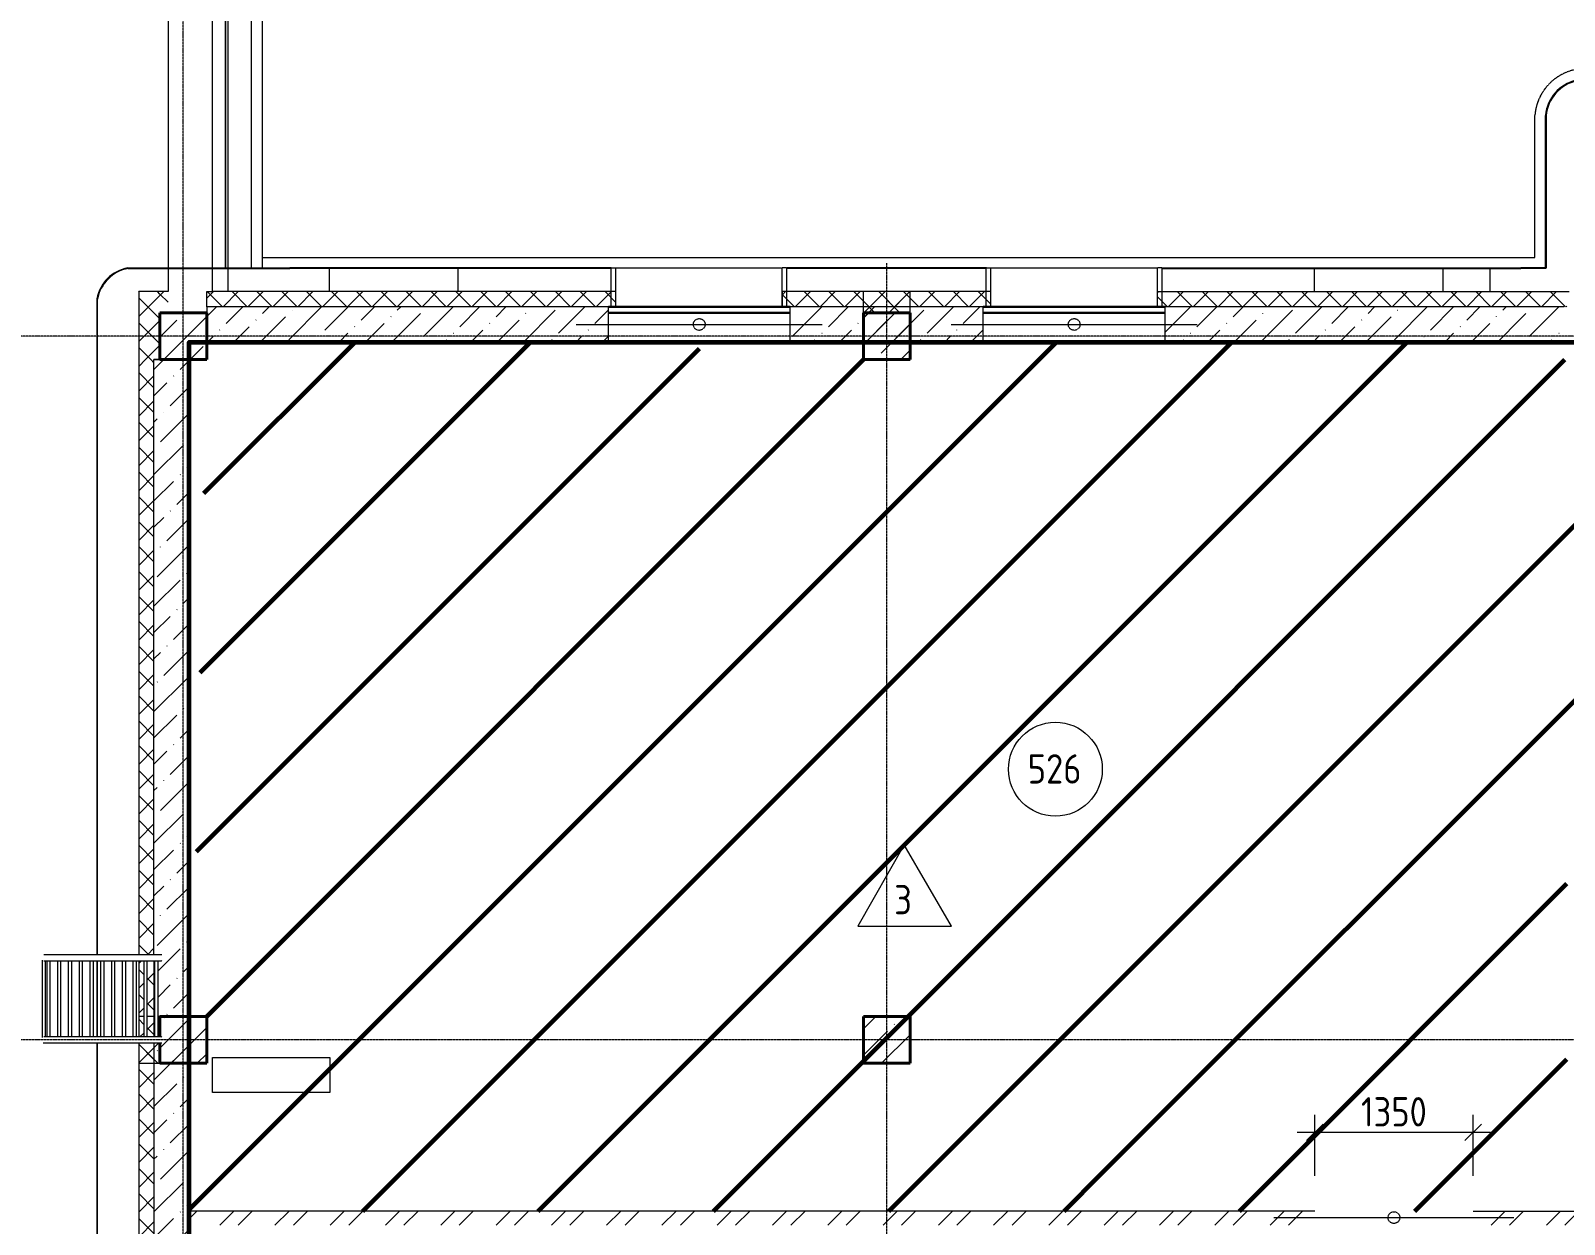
# Model space of a CAD drawing. Header units: millimetres. Extents: x -56773 to 323062, y -262288 to 76460.
# Drawn here: x -4492 to 8587, y -248481 to -238304 of the extents above; entities that cross this region are included whole.
import ezdxf

# ---------------------------------------------------------------- set-up
doc = ezdxf.new("R2010")
doc.units = ezdxf.units.MM
doc.linetypes.add('ADSK_Линия сетки', pattern=[25, 20, -2.5, 0, -2.5])
doc.linetypes.add('ADSK_Невидимые', pattern=[5, 3, -2])
for name, color, linetype, lineweight in [('1.1)Стяжка керамзит  2 этаж', 5, 'Continuous', 60), ('3.1 Штукатурка внешн стен', 5, 'Continuous', 60), ('_ Окна', 7, 'Continuous', 18), ('Марки помещений', 7, 'Continuous', 20), ('Несущие колонны', 7, 'Continuous', 18), ('Обобщенные модели', 7, 'ADSK_Невидимые', 18), ('Оборудование', 7, 'Continuous', 18), ('Окна', 7, 'Continuous', 9), ('Оси', 7, 'Continuous', 9), ('Панели витража', 7, 'Continuous', 9), ('Перекрытие', 7, 'Continuous', 18), ('Размеры', 7, 'Continuous', 9), ('Стены внутренние', 7, 'Continuous', 18), ('Стены наружные', 7, 'Continuous', 18), ('Стены несущие', 7, 'Continuous', 30), ('Стены отделка', 7, 'Continuous', 30), ('Стены штриховка', 7, 'Continuous', 9)]:
    doc.layers.add(name, color=color, linetype=linetype, lineweight=lineweight)
doc.styles.add('GOST Common_2', font='', dxfattribs={"width": 0.9, "height": 250})
doc.styles.get('GOST Common_2').set_extended_font_data('GOST Common')
doc.dimstyles.new('ADSK_Основной', dxfattribs={"dimscale": 304.8, "dimtxt": 251.428749, "dimasz": 0.463911, "dimexe": 0.492126, "dimexo": 0.984252, "dimgap": 0.164042, "dimtad": 1, "dimdec": 3, "dimrnd": 0.001, "dimdsep": 46, "dimtxsty": 'GOST Common_2', "dimblk1": 'OBLIQUE', "dimblk2": 'OBLIQUE', "dimsah": 1, "dimcen": 0.09, "dimdle": 0.492126, "dimazin": 2, "dimtfac": 1, "dimtdec": 4, "dimtix": 1, "dimtmove": 0, "dimatfit": 3, "dimfxl": 1, "dimtvp": 1, "dimtolj": 1, "dimtzin": 0, "dimlwd": 20, "dimlwe": 20, "dimarcsym": 2})
pattern_1 = [(45, (9.36, -250313.7), (-224.506, 224.506), []), (45, (233.87, -250313.7), (-224.506, 224.506), [396.875, -79.375, 3.353, -76.022])]
pattern_2 = [(45, (9.36, -250313.7), (-106.066, 106.066), []), (135, (9.36, -250313.7), (-106.066, -106.066), [])]
pattern_3 = [(45, (9.36, -250313.7), (84.1895, 308.696), [396.875, -79.375, 3.353, -76.022])]

# ---------------------------------------------------------------- blocks, each defined once
blk = doc.blocks.new('ADSK_КолоннаЖБ_Прямоугольная - 400x400 мм-V1-Маркировочный 5-й')
at = {"layer": 'Несущие колонны', "lineweight": 40}
for p, q in [((-200, 200), (-25, 200)), ((-200, -200), (-200, 200)), ((25, 200), (200, 200)), ((200, 200), (200, -200)), ((200, -200), (-200, -200))]:
    blk.add_line(p, q, dxfattribs=at)
blk = doc.blocks.new('ADSK_КолоннаЖБ_Прямоугольная - 400x400 мм-1807143-Маркировочный 5-й')
at = {"layer": 'Несущие колонны', "lineweight": 40}
for p, q in [((-200, 200), (200, 200)), ((-200, -200), (-200, 200)), ((200, 200), (200, -200)), ((200, -200), (-200, -200))]:
    blk.add_line(p, q, dxfattribs=at)
blk = doc.blocks.new('Системная панель - 1_Алюминиевая панель RAL 1013-3095988-Маркировочный 5-й')
at = {"layer": 'Панели витража', "lineweight": 18}
for p, q in [((-1248, 2), (-8498, 2)), ((-8498, 2), (-8498, -2)), ((-1248, -2), (-1248, 2)), ((2157, 2), (102, 2)), ((102, 2), (102, -2)), ((2857, 2), (2207, 2)), ((8498, 2), (2907, 2)), ((8498, -2), (8498, 2)), ((-8498, -2), (-1248, -2)), ((102, -2), (2157, -2)), ((2207, -2), (2857, -2)), ((2907, -2), (8498, -2))]:
    blk.add_line(p, q, dxfattribs=at)
blk = doc.blocks.new('Системная панель - 1_Алюминиевая панель RAL 1013-3049188-Маркировочный 5-й')
at = {"layer": 'Панели витража', "true_color": 0x808080}
h = blk.add_hatch(dxfattribs=at)
h.set_pattern_fill('FP_15', color=8, style=0, pattern_type=2)
h.set_pattern_definition([(270, (-1174.1, 0), (150, 9e-15), [])])
h.paths.add_polyline_path([(-424, -2), (-424, 2), (-429, 2), (-429, -2)])
h = blk.add_hatch(dxfattribs=at)
h.set_pattern_fill('FP_14', color=8, style=0, pattern_type=2)
h.set_pattern_definition([(270, (2025.9, 0), (150, 9e-15), [])])
h.paths.add_polyline_path([(2776, -2), (2776, 2), (2771, 2), (2771, -2)])
at = {"layer": 'Панели витража', "lineweight": 18}
for p, q in [((-6046, 2), (-4666, 2)), ((-6046, -2), (-6046, 2)), ((-1924, 2), (-4666, 2)), ((-1924, -2), (-1924, 2)), ((1276, 2), (-424, 2)), ((-424, -2), (-424, 2)), ((1276, -2), (1276, 2)), ((2776, 2), (5834, 2)), ((2776, -2), (2776, 2)), ((6046, 2), (5834, 2)), ((6046, -2), (6046, 2)), ((-6046, -2), (-4666, -2)), ((-1924, -2), (-4666, -2)), ((1276, -2), (-424, -2)), ((2776, -2), (5834, -2)), ((6046, -2), (5834, -2))]:
    blk.add_line(p, q, dxfattribs=at)
at = {"layer": 'Панели витража'}
for p, q in [((-429, 2), (-424, 2)), ((2771, 2), (2776, 2)), ((-424, -2), (-429, -2)), ((2776, -2), (2771, -2))]:
    blk.add_line(p, q, dxfattribs=at)
blk = doc.blocks.new('Системная панель - 1_Стемалит RAL 7016-1458622-Маркировочный 5-й')
at = {"layer": 'Панели витража', "lineweight": 18}
for p, q in [((7091.25, 2.5), (-7091.25, 2.5)), ((-7091.25, 2.5), (-7091.25, -2.5)), ((7091.25, -2.5), (7091.25, 2.5)), ((-7091.25, -2.5), (7091.25, -2.5))]:
    blk.add_line(p, q, dxfattribs=at)
blk = doc.blocks.new('Обобщенные модели 10 - Обобщенные модели 10-1218172-Маркировочный 5-й')
at = {"layer": 'Обобщенные модели'}
for p, q in [((-1955, 9982), (-1955, 9785)), ((-855, 9785), (-855, 9982)), ((445, 9987), (485, 9987)), ((445, 9987), (445, 9654)), ((485, 9987), (1905, 9987)), ((485, 9987), (485, 9654)), ((1945, 9987), (1905, 9987)), ((1905, 9987), (1905, 9654)), ((1945, 9987), (1945, 9654)), ((3645, 9987), (3685, 9987)), ((3645, 9987), (3645, 9654)), ((3685, 9987), (5105, 9987)), ((3685, 9987), (3685, 9654)), ((5145, 9987), (5105, 9987)), ((5105, 9987), (5105, 9654)), ((5145, 9987), (5145, 9654)), ((6445, 9982), (6445, 9785)), ((7545, 9785), (7545, 9982)), ((7945, 9785), (7945, 9982)), ((445, 9654), (485, 9654)), ((1905, 9654), (490, 9654)), ((1945, 9654), (1905, 9654)), ((3645, 9654), (3685, 9654)), ((5105, 9654), (3687, 9654)), ((5145, 9654), (5105, 9654))]:
    blk.add_line(p, q, dxfattribs=at)
blk = doc.blocks.new('Pozharnaya_lestnitsa - Тип 1-1242896-Маркировочный 5-й')
at = {"layer": 'Оборудование'}
for p, q in [((-275, 1143), (-275, 1010)), ((430, 1158), (-230, 1158)), ((-225, 658), (-225, 1143)), ((-225, 1128), (425, 1128)), ((425, 1118), (-225, 1118)), ((-225, 1088), (425, 1088)), ((425, 1143), (425, 1010)), ((475, 658), (475, 1143)), ((425, 1026), (-225, 1026)), ((-225, 996), (425, 996)), ((425, 934), (-225, 934)), ((-225, 904), (425, 904)), ((425, 842), (-225, 842)), ((-225, 812), (425, 812)), ((-275, 736), (-275, 143)), ((425, 750), (-225, 750)), ((-225, 720), (425, 720)), ((425, 658), (-225, 658)), ((425, 736), (425, 143)), ((-225, 628), (425, 628)), ((425, 566), (-225, 566)), ((-225, 536), (425, 536)), ((425, 474), (-225, 474)), ((-225, 444), (425, 444)), ((-225, 299), (-225, 425)), ((475, 299), (475, 425)), ((425, 382), (-225, 382)), ((-225, 352), (425, 352)), ((425, 290), (-225, 290)), ((-225, 260), (425, 260)), ((-225, 143), (-225, 218)), ((425, 198), (-225, 198)), ((-225, 168), (425, 168)), ((475, 143), (475, 218))]:
    blk.add_line(p, q, dxfattribs=at)
at = {"layer": 'Оборудование', "flags": 128}
for points in [[(-275, 1143), (-275, 1142), (-275, 1141), (-275, 1139), (-275, 1137), (-275, 1133), (-275, 1129), (-275, 1123), (-275, 1118), (-275, 1111), (-275, 1103), (-275, 1095), (-275, 1086), (-275, 1077), (-275, 1067), (-275, 1056), (-275, 1044), (-275, 1032), (-275, 1019), (-275, 1005), (-275, 991), (-275, 977), (-275, 961), (-275, 946), (-275, 930), (-275, 913), (-275, 896), (-275, 879), (-275, 861), (-275, 843), (-275, 824), (-275, 805), (-275, 786), (-275, 767), (-275, 748), (-275, 728), (-275, 708), (-275, 688), (-275, 668), (-275, 648), (-275, 628), (-275, 608), (-275, 588), (-275, 569), (-275, 549), (-275, 529), (-275, 510), (-275, 491), (-275, 472), (-275, 453), (-275, 435), (-275, 417), (-275, 399), (-275, 382), (-275, 365), (-275, 349), (-275, 333), (-275, 317), (-275, 302), (-275, 288), (-275, 274), (-275, 261), (-275, 248), (-275, 236), (-275, 225), (-275, 214), (-275, 204), (-275, 195), (-275, 187), (-275, 179), (-275, 172), (-275, 165), (-275, 160), (-275, 155), (-275, 151), (-275, 148), (-275, 145), (-275, 144), (-275, 143), (-275, 143)], [(-225, 143), (-225, 143), (-225, 144), (-225, 146), (-225, 149), (-225, 153), (-225, 157), (-225, 162), (-225, 168), (-225, 175), (-225, 182), (-225, 191), (-225, 199), (-225, 209), (-225, 219), (-225, 230), (-225, 242), (-225, 254), (-225, 267), (-225, 280), (-225, 295), (-225, 309), (-225, 324), (-225, 340), (-225, 356), (-225, 373), (-225, 390), (-225, 407), (-225, 425), (-225, 443), (-225, 462), (-225, 480), (-225, 500), (-225, 519), (-225, 538), (-225, 558), (-225, 578), (-225, 598), (-225, 618), (-225, 637), (-225, 657), (-225, 677), (-225, 697), (-225, 717), (-225, 737), (-225, 756), (-225, 776), (-225, 795), (-225, 814), (-225, 833), (-225, 851), (-225, 869), (-225, 887), (-225, 904), (-225, 921), (-225, 937), (-225, 953), (-225, 969), (-225, 983), (-225, 998), (-225, 1012), (-225, 1025), (-225, 1037), (-225, 1049), (-225, 1061), (-225, 1071), (-225, 1081), (-225, 1091), (-225, 1099), (-225, 1107), (-225, 1114), (-225, 1120), (-225, 1126), (-225, 1131), (-225, 1135), (-225, 1138), (-225, 1140), (-225, 1142), (-225, 1143), (-225, 1143)], [(425, 1143), (425, 1142), (425, 1141), (425, 1139), (425, 1137), (425, 1133), (425, 1129), (425, 1123), (425, 1118), (425, 1111), (425, 1103), (425, 1095), (425, 1086), (425, 1077), (425, 1067), (425, 1056), (425, 1044), (425, 1032), (425, 1019), (425, 1005), (425, 991), (425, 977), (425, 961), (425, 946), (425, 930), (425, 913), (425, 896), (425, 879), (425, 861), (425, 843), (425, 824), (425, 805), (425, 786), (425, 767), (425, 748), (425, 728), (425, 708), (425, 688), (425, 668), (425, 648), (425, 628), (425, 608), (425, 588), (425, 569), (425, 549), (425, 529), (425, 510), (425, 491), (425, 472), (425, 453), (425, 435), (425, 417), (425, 399), (425, 382), (425, 365), (425, 349), (425, 333), (425, 317), (425, 302), (425, 288), (425, 274), (425, 261), (425, 248), (425, 236), (425, 225), (425, 214), (425, 204), (425, 195), (425, 187), (425, 179), (425, 172), (425, 165), (425, 160), (425, 155), (425, 151), (425, 148), (425, 145), (425, 144), (425, 143), (425, 143)], [(475, 143), (475, 143), (475, 144), (475, 146), (475, 149), (475, 153), (475, 157), (475, 162), (475, 168), (475, 175), (475, 182), (475, 191), (475, 199), (475, 209), (475, 219), (475, 230), (475, 242), (475, 254), (475, 267), (475, 280), (475, 295), (475, 309), (475, 324), (475, 340), (475, 356), (475, 373), (475, 390), (475, 407), (475, 425), (475, 443), (475, 462), (475, 480), (475, 500), (475, 519), (475, 538), (475, 558), (475, 578), (475, 598), (475, 618), (475, 637), (475, 657), (475, 677), (475, 697), (475, 717), (475, 737), (475, 756), (475, 776), (475, 795), (475, 814), (475, 833), (475, 851), (475, 869), (475, 887), (475, 904), (475, 921), (475, 937), (475, 953), (475, 969), (475, 983), (475, 998), (475, 1012), (475, 1025), (475, 1037), (475, 1049), (475, 1061), (475, 1071), (475, 1081), (475, 1091), (475, 1099), (475, 1107), (475, 1114), (475, 1120), (475, 1126), (475, 1131), (475, 1135), (475, 1138), (475, 1140), (475, 1142), (475, 1143), (475, 1143)]]:
    blk.add_lwpolyline(points, dxfattribs=at)
at = {"layer": 'Оборудование'}
for centre, start, end in [((-250, 1143), 165, 180), ((-250, 143), 180, 195), ((-250, 143), 345, 0), ((450, 143), 180, 195), ((450, 143), 345, 360)]:
    blk.add_arc(centre, 25, start, end, dxfattribs=at)
blk = doc.blocks.new('Вентрешетка - Р-2_1400х1000_h_ 2-3049072-Маркировочный 5-й')
at = {"layer": '_ Окна', "lineweight": 30}
for p, q in [((-783, 149), (767, 149)), ((-783, 99), (767, 99))]:
    blk.add_line(p, q, dxfattribs=at)
at = {"layer": 'Окна'}
blk.add_line((-783, 150), (767, 150), dxfattribs=at)
blk = doc.blocks.new('Системная панель - 1_Алюминиевая панель RAL 1013-1346292-Маркировочный 5-й')
at = {"layer": 'Панели витража', "lineweight": 18}
for p, q in [((-651.25, 2.5), (651.25, 2.5)), ((-651.25, -2.5), (-651.25, 2.5)), ((651.25, -2.5), (651.25, 2.5)), ((651.25, -2.5), (-651.25, -2.5))]:
    blk.add_line(p, q, dxfattribs=at)
blk = doc.blocks.new('Панель изогнутая_маленькая - Панель изогнутая_RAL 1013-1231315-Маркировочный 5-й')
at = {"layer": 'Панели витража', "lineweight": 18}
for p, q in [((-186, 4), (-186, -4)), ((186, -5), (186, 3))]:
    blk.add_line(p, q, dxfattribs=at)
for radius, start, end in [(329, 55.5016, 124.293), (323, 54.7281, 125.0606)]:
    blk.add_arc((0, -268), radius, start, end, dxfattribs=at)
blk = doc.blocks.new('Панель изогнутая_маленькая - Панель изогнутая_RAL 1013-V17-Маркировочный 5-й')
at = {"layer": 'Панели витража', "lineweight": 18}
for p, q in [((-198, 4), (-198, -4)), ((198, -3), (198, 5))]:
    blk.add_line(p, q, dxfattribs=at)
for radius, start, end in [(334, 233.7502, 306.452), (340, 234.5152, 305.6814)]:
    blk.add_arc((0, 273), radius, start, end, dxfattribs=at)
blk = doc.blocks.new('Обобщенные модели 13 - Обобщенные модели 1-3016844-Маркировочный 5-й')
at = {"layer": 'Обобщенные модели'}
for p, q in [((-2617, 9987), (-2617, 24120)), ((-2527, 24129), (-2527, 9987)), ((8568, 11539), (8568, 11539)), ((8327, 10075), (8327, 11291)), ((-2527, 10075), (8327, 10075))]:
    blk.add_line(p, q, dxfattribs=at)
for radius, start, end in [(430, 101.7019, 175.3926), (430, 140.4688, 145.7129), (430, 131.6102, 136.9172), (430, 122.5321, 128.1711), (430, 118.6626, 119.4519), (430, 157.9804, 163.8539), (430, 149.2447, 154.6181), (340, 154.3461, 158.7633), (340, 144.1098, 148.4195), (340, 133.8736, 137.9727), (430, 166.6939, 175.3926), (340, 174.4058, 174.7163), (340, 164.5823, 169.0578)]:
    blk.add_arc((8756, 11256), radius, start, end, dxfattribs=at)
blk = doc.blocks.new('BS_Перемычка металлическая - BS_Перемычка металлическая-3899641-Маркировочный 5-й')
at = {"layer": 'Обобщенные модели', "linetype": 'ADSK_Невидимые', "lineweight": 18}
blk.add_line((-1025, 0), (1025, 0), dxfattribs=at)
blk.add_circle((0, 0), 50, dxfattribs=at)
blk = doc.blocks.new('BS_Перемычка металлическая - BS_Перемычка металлическая-3881251-Маркировочный 5-й')
at = {"layer": 'Обобщенные модели', "linetype": 'ADSK_Невидимые', "lineweight": 18}
blk.add_line((-1050, 0), (1050, 0), dxfattribs=at)
blk.add_circle((0, 0), 50, dxfattribs=at)
blk = doc.blocks.new('ADSK_Марка_Помещение_ОдноЗначение - Номер-159740-Маркировочный 5-й')
at = {"layer": 'Марки помещений'}
blk.add_circle((0, 0), 4, dxfattribs=at)
blk = doc.blocks.new('_Oblique')
at = {"color": 0, "linetype": 'ByBlock', "lineweight": -2}
blk.add_line((-0.5, -0.5), (0.5, 0.5), dxfattribs=at)
blk = doc.blocks.new('*D6853')
at = {"layer": 'Defpoints', "color": 0, "transparency": 16777216}
for p in [(7809, -247697), (6459, -248369), (7809, -248369)]:
    blk.add_point(p, dxfattribs=at)
at = {"layer": 'Размеры', "color": 0, "lineweight": 20, "transparency": 16777216}
for p, q in [((6459, -248069), (6459, -247547)), ((7809, -248069), (7809, -247547)), ((6309, -247697), (7959, -247697))]:
    blk.add_line(p, q, dxfattribs=at)
at = {"layer": 'Размеры', "color": 0, "lineweight": 20, "transparency": 16777216, "xscale": 141.4, "yscale": 141.4, "zscale": 141.4, "rotation": 180}
blk.add_blockref('_Oblique', (6459, -247697), dxfattribs=at)
at = {"layer": 'Размеры', "color": 0, "lineweight": 20, "transparency": 16777216, "xscale": 141.4, "yscale": 141.4, "zscale": 141.4}
blk.add_blockref('_Oblique', (7809, -247697), dxfattribs=at)
at = {"layer": 'Размеры', "color": 0, "lineweight": 9, "transparency": 16777216, "insert": (7134, -247522), "char_height": 250, "width": 700.59, "attachment_point": 5, "style": 'GOST Common_2'}
blk.add_mtext('\\A1;1350', dxfattribs=at)
blk = doc.blocks.new('ADSK_Марка_Помещение_ТипПола_ГОСТ21-501-2011 - Отделка пола-1456712-Маркировочный 5-й')
at = {"layer": 'Марки помещений'}
for p, q in [((0, 6.93), (-3.96, 0)), ((4.04, 0), (0, 6.93)), ((-3.96, 0), (4.04, 0))]:
    blk.add_line(p, q, dxfattribs=at)

msp = doc.modelspace()

# ---------------------------------------------------------------- hatches: boundary and pattern name
at = {"layer": '1.1)Стяжка керамзит  2 этаж', "transparency": 33554687}
h = msp.add_hatch(dxfattribs=at)
h.set_pattern_fill('ANSI31', color=5, scale=333)
h.paths.add_polyline_path([(8809.3615, -241108.7359), (8336.8615, -241108.7359), (8336.8615, -240958.7359), (3009.3615, -240958.7359), (3009.3615, -241108.7359), (2609.3615, -241108.7359), (434.3615, -240958.7359), (-2990.6385, -240958.7359), (-2990.6385, -241108.7359), (-3106.341, -246708.7359), (-2990.6385, -246708.7359), (6459.3615, -248368.7359), (8609.3615, -248368.7359), (8609.3615, -244208.7359), (8809.3615, -244208.7359)])
h.paths.add_polyline_path([(3009.3615, -246708.7359), (3009.3615, -247108.7359), (2609.3615, -247108.7359), (2609.3615, -246708.7359)], flags=16)
h.paths.add_polyline_path([(-1940.6385, -247358.7359), (-2940.6385, -247358.7359), (-2940.6385, -247058.7359), (-1940.6385, -247058.7359)], flags=16)
h = msp.add_hatch(dxfattribs=at)
h.set_pattern_fill('ANSI31', color=5, scale=333)
h.paths.add_polyline_path([(3009.3615, -246708.7359), (3009.3615, -247108.7359), (2609.3615, -247108.7359), (2609.3615, -246708.7359)], flags=16)
h.paths.add_polyline_path([(-2990.6385, -246708.7359), (-2990.6385, -247108.7359), (-3140.6385, -247108.7359), (-3140.6385, -248368.7359), (6459.3615, -248368.7359)])
h.paths.add_polyline_path([(-1940.6385, -247358.7359), (-2940.6385, -247358.7359), (-2940.6385, -247058.7359), (-1940.6385, -247058.7359)], flags=16)
at = {"layer": 'Несущие колонны', "lineweight": 9}
h = msp.add_hatch(dxfattribs=at)
h.set_pattern_fill('FP_1', color=256, style=0, pattern_type=2)
h.set_pattern_definition(pattern_1)
h.paths.add_polyline_path([(-3390.6385, -241108.7359), (-2990.6385, -241108.7359), (-2990.6385, -240708.7359), (-3390.6385, -240708.7359), (-3390.6385, -240854.1935)])
h = msp.add_hatch(dxfattribs=at)
h.set_pattern_fill('FP_1', color=256, style=0, pattern_type=2)
h.set_pattern_definition(pattern_1)
h.paths.add_polyline_path([(3009.3615, -241108.7359), (3009.3615, -240708.7359), (2609.3615, -240708.7359), (2609.3615, -241108.7359)])
h = msp.add_hatch(dxfattribs=at)
h.set_pattern_fill('FP_1', color=256, style=0, pattern_type=2)
h.set_pattern_definition(pattern_1)
h.paths.add_polyline_path([(-2990.6385, -247108.7359), (-2990.6385, -246708.7359), (-3390.6385, -246708.7359), (-3390.6385, -246883.7359), (-3374.1547, -246884.5933), (-3365.3935, -246889.1916), (-3360.7021, -246894.0018), (-3357.6483, -246899.4699), (-3356.249, -246904.0986), (-3355.6385, -246908.7359), (-3357.6585, -246918.0266), (-3360.7847, -246923.5775), (-3366.1006, -246928.8228), (-3371.2052, -246931.6568), (-3375.7971, -246932.9943), (-3390.6385, -246933.7359), (-3390.6385, -247108.7359), (-3154.4525, -247108.7359)])
h = msp.add_hatch(dxfattribs=at)
h.set_pattern_fill('FP_1', color=256, style=0, pattern_type=2)
h.set_pattern_definition(pattern_1)
h.paths.add_polyline_path([(2609.3615, -247108.7359), (3009.3615, -247108.7359), (3009.3615, -246708.7359), (2609.3615, -246708.7359)])
at = {"layer": 'Стены внутренние', "lineweight": 9}
h = msp.add_hatch(dxfattribs=at)
h.set_pattern_fill('FP_2', color=256, style=0, pattern_type=2)
h.set_pattern_definition(pattern_3)
h.paths.add_polyline_path([(8587.3615, -240958.7359), (8587.3615, -240658.7359), (8216.9837, -240659.7359), (8216.9837, -240958.7359)])
h.paths.add_polyline_path([(-2283.0163, -240958.7359), (-2283.0163, -240658.7359), (-2990.6385, -240658.7359), (-2990.6385, -240958.7359)])
h = msp.add_hatch(dxfattribs=at)
h.set_pattern_fill('FP_3', color=256, style=0, pattern_type=2)
h.set_pattern_definition([(45, (9.36, -250313.7), (84.1903, 308.6967), [396.875, -79.375, 3.353, -76.022])])
h.paths.add_polyline_path([(8216.9837, -240958.7359), (8216.9837, -240658.7359), (5181.8615, -240659.7359), (5181.8615, -240958.7359), (8035.8776, -240958.7359)])
h.paths.add_polyline_path([(3631.8615, -240958.7359), (3631.8615, -240659.7359), (1984.3615, -240659.7359), (1984.3615, -240958.7359), (2260.2234, -240958.7359)])
h.paths.add_polyline_path([(434.3615, -240958.7359), (434.3615, -240659.7359), (-2283.0163, -240658.7359), (-2283.0163, -240958.7359), (-627.6037, -240958.7359)])
h = msp.add_hatch(dxfattribs=at)
h.set_pattern_fill('FP_2', color=256, style=0, pattern_type=2)
h.set_pattern_definition(pattern_3)
h.paths.add_polyline_path([(-3390.6385, -257108.7359), (-3140.6385, -257108.7359), (-3140.6385, -250338.7359), (-3440.6385, -250338.7359), (-3440.6385, -257108.7359)])
h.paths.add_polyline_path([(-3440.6385, -248988.7359), (-3140.6385, -248988.7359), (-3140.6385, -241108.7359), (-3440.6385, -241108.7359), (-3440.6385, -246183.7359), (-3374.1547, -246184.5933), (-3365.3935, -246189.1916), (-3360.7021, -246194.0018), (-3357.6483, -246199.4699), (-3356.249, -246204.0986), (-3355.6385, -246208.7359), (-3357.6585, -246218.0266), (-3360.7847, -246223.5775), (-3366.1006, -246228.8228), (-3371.2052, -246231.6568), (-3376.3102, -246233.029), (-3380.6385, -246233.7359), (-3405.6385, -246233.7359), (-3405.6385, -246883.7359), (-3374.1547, -246884.5933), (-3365.3935, -246889.1916), (-3360.7021, -246894.0018), (-3357.6483, -246899.4699), (-3356.249, -246904.0986), (-3355.6385, -246908.7359), (-3357.6585, -246918.0266), (-3360.7847, -246923.5775), (-3366.1006, -246928.8228), (-3371.2052, -246931.6568), (-3375.7971, -246932.9943), (-3380.6385, -246933.7359), (-3440.6385, -246933.7359), (-3440.6385, -247220.452)])
h.paths.add_polyline_path([(-3435.6385, -246883.7359), (-3435.6385, -246233.7359), (-3440.6385, -246233.7359), (-3440.6385, -246883.7359)])
h = msp.add_hatch(dxfattribs=at)
h.set_pattern_fill('FP_9', color=256, style=0, pattern_type=2)
h.set_pattern_definition([(45, (9.36, -250313.7), (-235.732, 235.732), []), (45, (166.5, -250313.7), (-235.732, 235.732), [])])
h.paths.add_polyline_path([(6459.3615, -248488.7359), (6459.3615, -248368.7359), (-3140.6385, -248368.7359), (-3140.6385, -248488.7359), (5148.0505, -248488.7359)])
h.paths.add_polyline_path([(7809.3615, -248488.7359), (8809.3615, -248488.7359), (8809.3615, -248368.7359), (7809.3615, -248368.7359)])
at = {"layer": 'Стены наружные', "lineweight": 9}
h = msp.add_hatch(dxfattribs=at)
h.set_pattern_fill('FP_4', color=256, style=0, pattern_type=2)
h.set_pattern_definition(pattern_2)
h.paths.add_polyline_path([(-3440.6385, -241108.7359), (-3390.6385, -241108.7359), (-3390.6385, -240528.7359), (-3570.6385, -240528.7359), (-3570.6385, -241108.7359), (-3515.4309, -241108.7359)])
h = msp.add_hatch(dxfattribs=at)
h.set_pattern_fill('FP_4', color=256, style=0, pattern_type=2)
h.set_pattern_definition(pattern_2)
h.paths.add_polyline_path([(-3390.6385, -240708.7359), (-3320.6385, -240708.7359), (-3320.6385, -240528.7359), (-3390.6385, -240528.7359)])
h = msp.add_hatch(dxfattribs=at)
h.set_pattern_fill('FP_4', color=256, style=0, pattern_type=2)
h.set_pattern_definition(pattern_2)
h.paths.add_polyline_path([(8609.3615, -240658.7359), (8609.3615, -240528.7359), (8216.9837, -240528.7359), (8216.9837, -240658.7359), (8587.3615, -240658.7359)])
h.paths.add_polyline_path([(-2990.6385, -240658.7359), (-2283.0163, -240658.7359), (-2283.0163, -240528.7359), (-2990.6385, -240528.7359)])
h = msp.add_hatch(dxfattribs=at)
h.set_pattern_fill('FP_4', color=256, style=0, pattern_type=2)
h.set_pattern_definition(pattern_2)
h.paths.add_polyline_path([(8035.8776, -240658.7359), (8216.9837, -240658.7359), (8216.9837, -240528.7359), (5116.8615, -240528.7359), (5116.8615, -240658.7359), (5148.0505, -240658.7359)])
h.paths.add_polyline_path([(3696.8615, -240658.7359), (3696.8615, -240528.7359), (1919.3615, -240528.7359), (1919.3615, -240658.7359), (2260.2234, -240658.7359)])
h.paths.add_polyline_path([(499.3615, -240658.7359), (499.3615, -240528.7359), (-2283.0163, -240528.7359), (-2283.0163, -240658.7359), (-627.6037, -240658.7359)])
h = msp.add_hatch(dxfattribs=at)
h.set_pattern_fill('FP_4', color=256, style=0, pattern_type=2)
h.set_pattern_definition(pattern_2)
h.paths.add_polyline_path([(3009.3615, -240708.7359), (3009.3615, -240528.7359), (2609.3615, -240528.7359), (2609.3615, -240708.7359)])
h = msp.add_hatch(dxfattribs=at)
h.set_pattern_fill('FP_4', color=256, style=0, pattern_type=2)
h.set_pattern_definition(pattern_2)
h.paths.add_polyline_path([(-3440.6385, -257108.7359), (-3440.6385, -250338.7359), (-3570.6385, -250338.7359), (-3570.6385, -257108.7359), (-3515.4309, -257108.7359)])
h.paths.add_polyline_path([(-3570.6385, -248988.7359), (-3440.6385, -248988.7359), (-3440.6385, -246933.7359), (-3570.6385, -246933.7759), (-3570.6385, -247220.452)])
h.paths.add_polyline_path([(-3493.245, -246883.7359), (-3440.6385, -246883.7359), (-3440.6385, -246233.7359), (-3497.6385, -246233.7359), (-3497.6385, -246883.7359), (-3494.2365, -246883.7359)])
h.paths.add_polyline_path([(-3537.8263, -246883.7359), (-3527.6385, -246883.7359), (-3527.6385, -246233.7359), (-3570.6385, -246233.7359), (-3570.6385, -246883.7359)])
h.paths.add_polyline_path([(-3537.2076, -246183.7359), (-3440.6385, -246183.7359), (-3440.6385, -241108.7359), (-3570.6385, -241108.7359), (-3570.6385, -246183.7359), (-3537.8263, -246183.7359)])
h = msp.add_hatch(dxfattribs=at)
h.set_pattern_fill('FP_4', color=256, style=0, pattern_type=2)
h.set_pattern_definition(pattern_2)
h.paths.add_polyline_path([(-3390.6385, -247108.7359), (-3390.6385, -246933.7359), (-3570.6385, -246933.7759), (-3570.6385, -247108.7359), (-3515.4309, -247108.7359)])
h.paths.add_polyline_path([(-3435.6385, -246883.7359), (-3435.6385, -246708.7359), (-3497.6385, -246708.7359), (-3497.6385, -246883.7359), (-3455.2726, -246883.7359)])
h.paths.add_polyline_path([(-3405.6385, -246883.7359), (-3390.6385, -246883.7359), (-3390.6385, -246708.7359), (-3405.6385, -246708.7359)])
h.paths.add_polyline_path([(-3537.8263, -246883.7359), (-3527.6385, -246883.7359), (-3527.6385, -246708.7359), (-3570.6385, -246708.7359), (-3570.6385, -246883.7359)])

# ---------------------------------------------------------------- linework, layer by layer
at = {"layer": '3.1 Штукатурка внешн стен'}
msp.add_lwpolyline([(-3140.6385, -257258.7359), (-3140.6385, -240958.7359), (8809.3615, -240958.7359), (8809.3615, -247708.7359), (12609.3615, -247708.7359), (12609.3615, -247483.7359)], dxfattribs=at)
at = {"layer": 'Несущие колонны', "lineweight": 9}
for p, q in [((-2990.6385, -240708.7359), (-3390.6385, -240708.7359)), ((-3390.6385, -240708.7359), (-3390.6385, -241108.7359)), ((-2990.6385, -241108.7359), (-2990.6385, -240708.7359)), ((3009.3615, -240708.7359), (2609.3615, -240708.7359)), ((2609.3615, -241108.7359), (2609.3615, -240708.7359)), ((3009.3615, -240708.7359), (3009.3615, -241108.7359)), ((-3390.6385, -241108.7359), (-2990.6385, -241108.7359)), ((3009.3615, -241108.7359), (2609.3615, -241108.7359)), ((-2990.6385, -246708.7359), (-3390.6385, -246708.7359)), ((-3390.6385, -246708.7359), (-3390.6385, -246883.7359)), ((-2990.6385, -247108.7359), (-2990.6385, -246708.7359)), ((3009.3615, -246708.7359), (2609.3615, -246708.7359)), ((2609.3615, -247108.7359), (2609.3615, -246708.7359)), ((3009.3615, -246708.7359), (3009.3615, -247108.7359)), ((-3390.6385, -246933.7359), (-3390.6385, -247108.7359)), ((-3390.6385, -247108.7359), (-2990.6385, -247108.7359)), ((3009.3615, -247108.7359), (2609.3615, -247108.7359))]:
    msp.add_line(p, q, dxfattribs=at)
at = {"layer": 'Оси', "color": 253, "linetype": 'ADSK_Линия сетки', "lineweight": 5, "true_color": 0xaaaaaa}
for p, q in [((-3190.6385, -261287.5872), (-3190.6385, -225812.7907)), ((2809.3615, -261287.5872), (2809.3615, -240286.2598)), ((62528.5982, -240908.7359), (-25230.7352, -240908.7359)), ((62528.5982, -246908.7359), (-25230.7352, -246908.7359))]:
    msp.add_line(p, q, dxfattribs=at)
at = {"layer": 'Перекрытие'}
for p, q in [((-2940.6385, -247058.7359), (-1940.6385, -247058.7359)), ((-2940.6385, -247358.7359), (-2940.6385, -247058.7359)), ((-1940.6385, -247058.7359), (-1940.6385, -247358.7359)), ((-1940.6385, -247358.7359), (-2940.6385, -247358.7359))]:
    msp.add_line(p, q, dxfattribs=at)
at = {"layer": 'Стены внутренние', "lineweight": 5}
for p, q in [((-2940.6385, -240528.7359), (-2940.6385, -226258.7359)), ((-3320.6385, -226638.7359), (-3320.6385, -240528.7359)), ((-2990.6385, -240528.7359), (-2940.6385, -240528.7359)), ((1984.3615, -240958.7359), (434.3615, -240958.7359)), ((5181.8615, -240958.7359), (3631.8615, -240958.7359))]:
    msp.add_line(p, q, dxfattribs=at)
at = {"layer": 'Стены наружные', "lineweight": 9}
for p, q in [((-2810.6385, -226128.7359), (-2810.6385, -240326.2359)), ((-2810.6385, -240331.2359), (-2810.6385, -240528.7359))]:
    msp.add_line(p, q, dxfattribs=at)
at = {"layer": 'Стены несущие', "lineweight": 9}
for p, q in [((499.3615, -240659.7359), (434.3615, -240659.7359)), ((434.3615, -240958.7359), (434.3615, -240659.7359)), ((499.3615, -240658.7359), (499.3615, -240659.7359)), ((1919.3615, -240658.7359), (1919.3615, -240659.7359)), ((1919.3615, -240659.7359), (1984.3615, -240659.7359)), ((1984.3615, -240958.7359), (1984.3615, -240659.7359)), ((3696.8615, -240659.7359), (3631.8615, -240659.7359)), ((3631.8615, -240958.7359), (3631.8615, -240659.7359)), ((3696.8615, -240658.7359), (3696.8615, -240659.7359)), ((5116.8615, -240658.7359), (5116.8615, -240659.7359)), ((5116.8615, -240659.7359), (5181.8615, -240659.7359)), ((5181.8615, -240958.7359), (5181.8615, -240659.7359)), ((-2990.6385, -240958.7359), (-2990.6385, -240708.7359)), ((434.3615, -240958.7359), (-2990.6385, -240958.7359)), ((3631.8615, -240958.7359), (1984.3615, -240958.7359)), ((5181.8615, -240958.7359), (8587.3615, -240958.7359)), ((-3140.6385, -241108.7359), (-3390.6385, -241108.7359)), ((-3140.6385, -248368.7359), (-3140.6385, -241108.7359)), ((6459.3615, -248368.7359), (-3140.6385, -248368.7359)), ((7809.3615, -248368.7359), (8809.3615, -248368.7359))]:
    msp.add_line(p, q, dxfattribs=at)
at = {"layer": 'Стены отделка', "lineweight": 9}
for p, q in [((-3570.6385, -240528.7359), (-3570.6385, -246183.7359)), ((-3320.6385, -240528.7359), (-3570.6385, -240528.7359)), ((-2990.6385, -240658.7359), (-2990.6385, -240528.7359)), ((-2990.6385, -240658.7359), (-2990.6385, -240528.7359)), ((499.3615, -240528.7359), (-2940.6385, -240528.7359)), ((499.3615, -240658.7359), (499.3615, -240528.7359)), ((3696.8615, -240528.7359), (1919.3615, -240528.7359)), ((1919.3615, -240658.7359), (1919.3615, -240528.7359)), ((2609.3615, -240708.7359), (2609.3615, -240528.7359)), ((3009.3615, -240708.7359), (3009.3615, -240528.7359)), ((3696.8615, -240658.7359), (3696.8615, -240528.7359)), ((5116.8615, -240528.7359), (8629.3615, -240528.7359)), ((5116.8615, -240658.7359), (5116.8615, -240528.7359)), ((-3390.6385, -241108.7359), (-3390.6385, -240708.7359)), ((-3390.6385, -240708.7359), (-2990.6385, -240708.7359)), ((3009.3615, -240708.7359), (2609.3615, -240708.7359)), ((-3570.6385, -246233.7359), (-3570.6385, -246883.7359)), ((-3527.4925, -246708.7359), (-3570.6385, -246708.7359)), ((-3435.4925, -246708.7359), (-3497.7845, -246708.7359)), ((-3390.6385, -246708.7359), (-3405.7845, -246708.7359)), ((-3390.6385, -246883.7359), (-3390.6385, -246708.7359)), ((-3570.6385, -246933.7359), (-3570.6385, -248988.7359)), ((-3390.6385, -247108.7359), (-3390.6385, -246933.7359)), ((-3570.6385, -247108.7359), (-3390.6385, -247108.7359))]:
    msp.add_line(p, q, dxfattribs=at)
at = {"layer": 'Стены штриховка', "lineweight": 9}
for p, q in [((-2990.6385, -240658.7359), (-2990.6385, -240708.7359)), ((499.3615, -240658.7359), (-2990.6385, -240658.7359)), ((3696.8615, -240658.7359), (1919.3615, -240658.7359)), ((8587.3615, -240658.7359), (5116.8615, -240658.7359)), ((-3390.6385, -241108.7359), (-3440.6385, -241108.7359)), ((-3440.6385, -246183.7359), (-3440.6385, -241108.7359)), ((-3440.6385, -241108.7359), (-3390.6385, -241108.7359)), ((-3440.6385, -246233.7359), (-3440.6385, -246883.7359)), ((-3440.6385, -246933.7359), (-3440.6385, -248988.7359)), ((-3140.6385, -248368.7359), (-3140.6385, -248488.7359))]:
    msp.add_line(p, q, dxfattribs=at)

# ---------------------------------------------------------------- block references
at = {"layer": 'Марки помещений', "xscale": 99.99999999999993, "yscale": 99.99999999999993, "zscale": 99.99999999999993}
for name, p in [('ADSK_Марка_Помещение_ОдноЗначение - Номер-159740-Маркировочный 5-й', (4247.2161, -244600.8567)), ('ADSK_Марка_Помещение_ТипПола_ГОСТ21-501-2011 - Отделка пола-1456712-Маркировочный 5-й', (2957.6632, -245938.2918))]:
    msp.add_blockref(name, p, dxfattribs=at)
at = {"layer": 'Несущие колонны', "lineweight": 40, "rotation": 89.9999999999999}
for name, p in [('ADSK_КолоннаЖБ_Прямоугольная - 400x400 мм-1807143-Маркировочный 5-й', (-3190.6385, -240908.7359)), ('ADSK_КолоннаЖБ_Прямоугольная - 400x400 мм-1807143-Маркировочный 5-й', (2809.3615, -240908.7359)), ('ADSK_КолоннаЖБ_Прямоугольная - 400x400 мм-V1-Маркировочный 5-й', (-3190.6385, -246908.7359)), ('ADSK_КолоннаЖБ_Прямоугольная - 400x400 мм-1807143-Маркировочный 5-й', (2809.3615, -246908.7359))]:
    msp.add_blockref(name, p, dxfattribs=at)
at = {"layer": 'Обобщенные модели'}
for name in ['Обобщенные модели 13 - Обобщенные модели 1-3016844-Маркировочный 5-й', 'Обобщенные модели 10 - Обобщенные модели 10-1218172-Маркировочный 5-й']:
    msp.add_blockref(name, (9.3615, -250313.7049), dxfattribs=at)
at = {"layer": 'Обобщенные модели', "linetype": 'ADSK_Невидимые', "lineweight": 18}
for name, p in [('BS_Перемычка металлическая - BS_Перемычка металлическая-3881251-Маркировочный 5-й', (1209.3615, -240808.7359)), ('BS_Перемычка металлическая - BS_Перемычка металлическая-3881251-Маркировочный 5-й', (4406.8615, -240808.7359)), ('BS_Перемычка металлическая - BS_Перемычка металлическая-3899641-Маркировочный 5-й', (7134.3615, -248424.2359))]:
    msp.add_blockref(name, p, dxfattribs=at)
at = {"layer": 'Оборудование', "rotation": 89.99999999999748}
msp.add_blockref('Pozharnaya_lestnitsa - Тип 1-1242896-Маркировочный 5-й', (-3237.7416, -246658.7359), dxfattribs=at)
at = {"layer": 'Окна'}
for p in [(1217.5502, -240808.7359), (4415.0502, -240808.7359)]:
    msp.add_blockref('Вентрешетка - Р-2_1400х1000_h_ 2-3049072-Маркировочный 5-й', p, dxfattribs=at)
at = {"layer": 'Панели витража'}
for name, p, rotation in [('Системная панель - 1_Стемалит RAL 7016-1458622-Маркировочный 5-й', (-2830.6385, -233239.9859), 269.9999999999999), ('Панель изогнутая_маленькая - Панель изогнутая_RAL 1013-V17-Маркировочный 5-й', (8560.037, -238877.4859), 228.7009998438553), ('Панель изогнутая_маленькая - Панель изогнутая_RAL 1013-1231315-Маркировочный 5-й', (-3794.0433, -240460.331), 44.99999999999995), ('Системная панель - 1_Алюминиевая панель RAL 1013-3095988-Маркировочный 5-й', (-3925.6385, -249090.331), 89.99999999999862)]:
    msp.add_blockref(name, p, dxfattribs=dict(at, rotation=rotation))
at = {"layer": 'Панели витража', "lineweight": 18, "rotation": 89.99999999999991}
msp.add_blockref('Системная панель - 1_Алюминиевая панель RAL 1013-1346292-Маркировочный 5-й', (8429.3615, -239677.4859), dxfattribs=at)
at = {"layer": 'Панели витража', "lineweight": 18}
msp.add_blockref('Системная панель - 1_Алюминиевая панель RAL 1013-3049188-Маркировочный 5-й', (2383.4567, -240328.7359), dxfattribs=at)

# ---------------------------------------------------------------- texts
at = {"layer": 'Марки помещений', "lineweight": 9, "char_height": 250, "attachment_point": 1, "style": 'GOST Common_2'}
for s, insert, width in [('526', (4010.9588, -244473.1316), 584.430187), ('\\fGOST Common|b0|i0|c204|p34|;\\W.9;3', (2872.3308, -245588.2826), 194.810062)]:
    msp.add_mtext(s, dxfattribs=dict(at, insert=insert, width=width))

# ---------------------------------------------------------------- dimensions: what is measured, and where the dimension line sits
at = {"layer": 'Размеры', "lineweight": 9}
dim = msp.add_linear_dim(base=(7809.3615, -247696.586), p1=(6459.3615, -248368.7359), p2=(7809.3615, -248368.7359), dimstyle='ADSK_Основной', override={"dimpost": '<>', "dimfxl": 1350}, dxfattribs=at)
dim.commit()
dim.dimension.update_dxf_attribs({"geometry": '*D6853', "text_midpoint": (7134.3615, -247521.586)})

doc.saveas('drawing.dxf')
